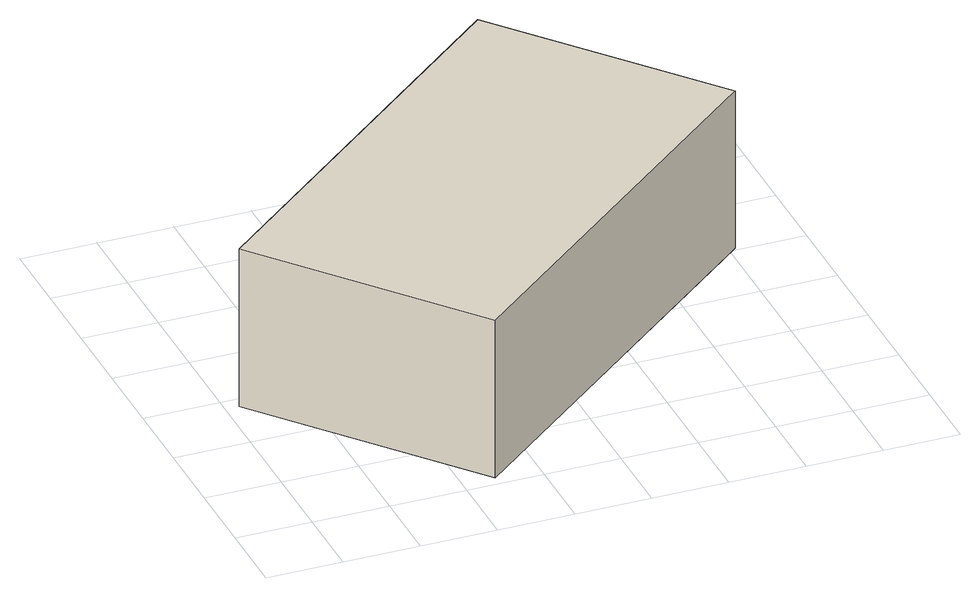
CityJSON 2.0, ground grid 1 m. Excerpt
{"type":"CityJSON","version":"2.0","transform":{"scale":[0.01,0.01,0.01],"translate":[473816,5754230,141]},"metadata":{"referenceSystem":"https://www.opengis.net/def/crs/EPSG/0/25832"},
"CityObjects":{
"building1":{"type":"Building","attributes":{"Gemeindeschluessel":"05711000","BezugspunktDach":"2000","function":"31001_9998","measuredHeight":2.21},"address":[{"country":"Germany","locality":"Bielefeld","thoroughfareNumber":"53","thoroughfareName":"Schopketalweg"}],"geometry":[{"type":"Solid","lod":"1","boundaries":[[[[0,1,2,3]],[[4,5,6,7]],[[4,7,3,2]],[[5,4,2,1]],[[6,5,1,0]],[[7,6,0,3]]]]}]}
},
"vertices":[
[483,673,289],[18,283,289],[243,14,289],[709,404,289],[243,14,68],[18,283,68],[483,673,68],[709,404,68]
]}
